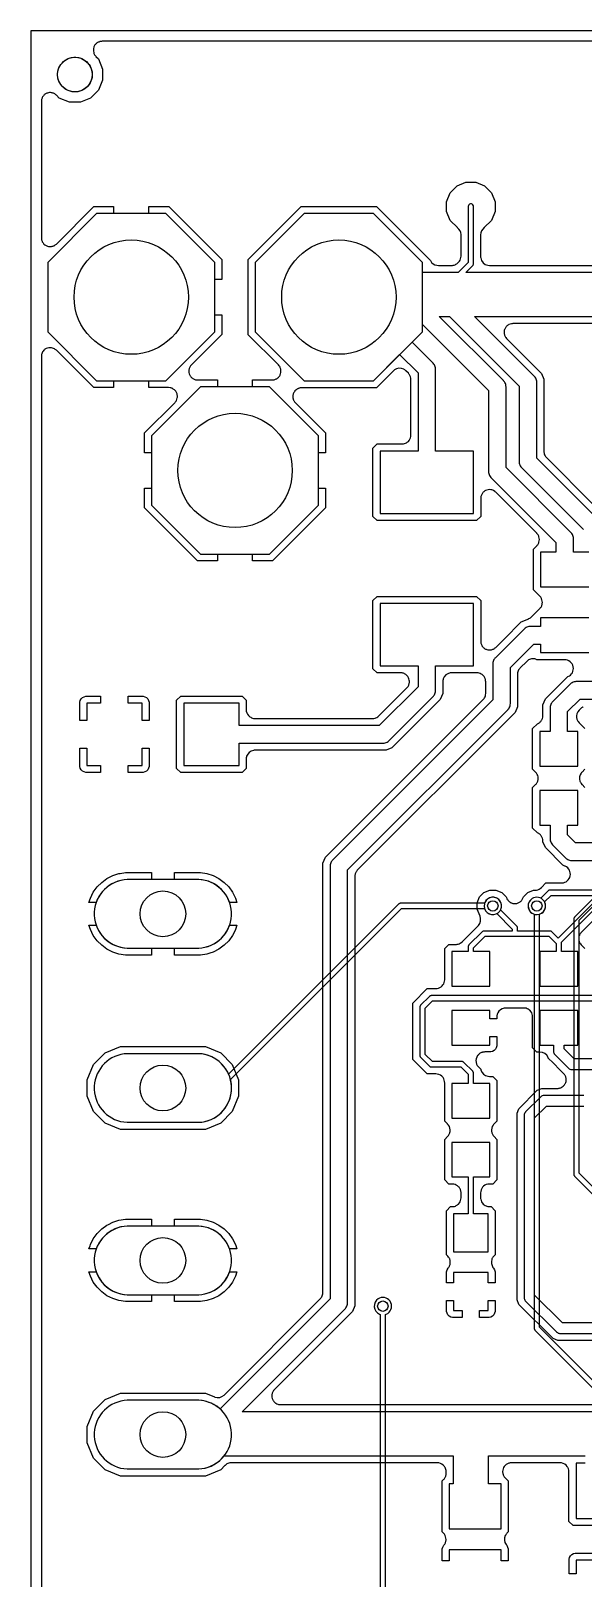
# Model space of a CAD drawing. Header units: millimetres. Extents: x 0 to 85.1, y 3.8 to 100.3.
# Drawn here: x 0 to 15.94, y 55.65 to 100.32 of the extents above; entities that cross this region are included whole.
import ezdxf

# ---------------------------------------------------------------- set-up
doc = ezdxf.new("R2010")
doc.units = ezdxf.units.MM

msp = doc.modelspace()

# ---------------------------------------------------------------- linework, layer by layer
at = {"layer": '16_copper'}
for points in [[(5.309, 91.634), (5.309, 93.633), (3.895, 95.047), (1.896, 95.047), (0.483, 93.633), (0.483, 91.634), (1.896, 90.221), (3.895, 90.221)], [(11.303, 91.634), (11.303, 93.633), (9.889, 95.047), (7.891, 95.047), (6.477, 93.633), (6.477, 91.634), (7.891, 90.221), (9.889, 90.221)], [(8.306, 86.631), (8.306, 88.629), (6.892, 90.043), (4.893, 90.043), (3.48, 88.629), (3.48, 86.631), (4.893, 85.217), (6.892, 85.217)]]:
    msp.add_lwpolyline(points, close=True, dxfattribs=at)
for points in [[(4.93, 73.845, 0.916332), (4.844, 75.819), (2.776, 75.819), (2.69, 75.811, 0.916332), (2.776, 73.838), (4.844, 73.838)], [(4.93, 68.816, 0.440011), (5.769, 70.014), (5.761, 70.042), (10.7, 74.981), (13.097, 74.981), (13.103, 74.961, 1), (13.567, 75.153), (13.549, 75.188, 0.612802), (13.103, 75.153), (13.097, 75.133), (10.668, 75.133), (10.66, 75.132), (10.651, 75.131, 0.087654), (10.627, 75.121), (10.621, 75.116), (10.614, 75.111), (5.706, 70.202), (5.68, 70.257, 0.267949), (4.844, 70.79), (2.776, 70.79), (2.69, 70.782, 0.916332), (2.776, 68.809), (4.844, 68.809)], [(4.93, 63.838, 0.916332), (4.844, 65.811), (2.776, 65.811), (2.69, 65.804, 0.916332), (2.776, 63.83), (4.844, 63.83)], [(11.489, 53.096, 1), (11.371, 53.584), (11.334, 53.572), (11.316, 53.562), (10.236, 54.642), (10.236, 63.262), (10.256, 63.268, 1), (10.064, 63.732), (10.029, 63.714, 0.612802), (10.064, 63.268), (10.084, 63.262), (10.084, 54.61), (10.085, 54.602), (10.086, 54.593, 0.087654), (10.096, 54.569), (10.101, 54.563), (10.106, 54.556), (11.208, 53.454), (11.198, 53.436, 0.560025), (11.45, 53.09)], [(4.93, 58.809, 0.916332), (4.844, 60.782), (2.776, 60.782), (2.69, 60.775, 0.916332), (2.776, 58.801), (4.844, 58.801)]]:
    msp.add_lwpolyline(points, format="xyb", close=True, dxfattribs=at)
for points in [[(19.082, 58.496), (14.681, 62.897), (14.681, 74.819), (14.701, 74.825, 1), (14.509, 75.289), (14.474, 75.271, 0.612802), (14.509, 74.825), (14.529, 74.819), (14.529, 62.865), (14.53, 62.857), (14.531, 62.848, 0.087654), (14.541, 62.824), (14.546, 62.818), (14.551, 62.811), (18.996, 58.366)], [(16.434, 75.47), (15.694, 74.73), (15.689, 74.723), (15.684, 74.717, 0.087651), (15.674, 74.692), (15.673, 74.685), (15.672, 74.676), (15.672, 67.31), (15.673, 67.302), (15.674, 67.293, 0.087654), (15.684, 67.269), (15.689, 67.263), (15.694, 67.256), (18.107, 64.843)]]:
    msp.add_lwpolyline(points, format="xyb", dxfattribs=at)
msp.add_lwpolyline([(18.193, 64.973), (15.824, 67.342), (15.824, 74.644), (16.564, 75.384)], dxfattribs=at)
at = {"layer": '1_copper'}
for points in [[(83.035, 100.02), (2.055, 100.02), (2.033, 100.018), (2.015, 100.017), (2.015, 100.017), (2.015, 100.017), (1.993, 100.012), (1.976, 100.008), (1.976, 100.008), (1.976, 100.008, 0.039031), (1.94, 99.992), (1.939, 99.992), (1.939, 99.992), (1.924, 99.983), (1.906, 99.972), (1.906, 99.972), (1.905, 99.972), (1.892, 99.96), (1.875, 99.946), (1.875, 99.946), (1.875, 99.946, 0.03903), (1.849, 99.916), (1.849, 99.916), (1.849, 99.916, 0.23957), (1.813, 99.688), (1.813, 99.688), (1.813, 99.688, 0.078615), (1.849, 99.617), (1.874, 99.587, 0.000661), (1.875, 99.586), (1.948, 99.513), (2.07, 99.219), (2.07, 98.901), (1.948, 98.607), (1.723, 98.382), (1.429, 98.26), (1.111, 98.26), (0.817, 98.382), (0.734, 98.465), (0.718, 98.478), (0.704, 98.491, 0.039246), (0.67, 98.512), (0.669, 98.512), (0.669, 98.512, 0.039032), (0.633, 98.527), (0.633, 98.527), (0.633, 98.527), (0.615, 98.531), (0.594, 98.536, 0.118225), (0.476, 98.527), (0.476, 98.527), (0.476, 98.527, 0.078397), (0.405, 98.491), (0.405, 98.491), (0.405, 98.491), (0.391, 98.479), (0.375, 98.466, 0.039247), (0.349, 98.435), (0.349, 98.435), (0.349, 98.435, 0.078614), (0.313, 98.364), (0.307, 98.341), (0.303, 98.326), (0.303, 98.326), (0.303, 98.326), (0.3, 98.286, 0.000661), (0.3, 98.285), (0.3, 94.347), (0.302, 94.327), (0.303, 94.307, 0.000218), (0.303, 94.307), (0.308, 94.286), (0.312, 94.269, 0.039247), (0.328, 94.232), (0.328, 94.232), (0.328, 94.232, 0.158206), (0.438, 94.121), (0.458, 94.112), (0.475, 94.105), (0.475, 94.105), (0.475, 94.105, 0.118223), (0.593, 94.096), (0.614, 94.101), (0.632, 94.105), (0.632, 94.105), (0.632, 94.105), (0.651, 94.113), (0.669, 94.12, 0.039465), (0.703, 94.141), (0.733, 94.167, 0.000659), (0.734, 94.167), (1.813, 95.247), (2.388, 95.247), (2.388, 95.047), (1.896, 95.047), (0.483, 93.633), (0.483, 91.634), (1.896, 90.221), (2.388, 90.221), (2.388, 90.021), (1.813, 90.021), (0.734, 91.1), (0.718, 91.114), (0.704, 91.126), (0.703, 91.126), (0.703, 91.126, 0.118003), (0.594, 91.172), (0.594, 91.172), (0.594, 91.172, 0.157979), (0.439, 91.147), (0.439, 91.147), (0.439, 91.147, 0.039027), (0.405, 91.127), (0.405, 91.127), (0.405, 91.127), (0.391, 91.115), (0.375, 91.101, 0.118225), (0.313, 91), (0.313, 91), (0.313, 91), (0.307, 90.978), (0.303, 90.961), (0.303, 90.961), (0.303, 90.961), (0.3, 90.922, 0.000658), (0.3, 90.921), (0.3, 5.855)], [(17.622, 57.164), (15.652, 57.164), (15.532, 57.284), (15.532, 58.723), (15.53, 58.743), (15.529, 58.762, 0.079055), (15.504, 58.838), (15.495, 58.854), (15.484, 58.872, 0.199138), (15.318, 58.974), (15.278, 58.977, 0.00044), (15.278, 58.977), (13.872, 58.977), (13.852, 58.975), (13.833, 58.974, 0.000218), (13.832, 58.974), (13.812, 58.969), (13.794, 58.965), (13.794, 58.965), (13.794, 58.965), (13.774, 58.957), (13.757, 58.949, 0.039246), (13.723, 58.929), (13.723, 58.929), (13.723, 58.929, 0.078395), (13.667, 58.873), (13.667, 58.873), (13.667, 58.873, 0.157981), (13.618, 58.724), (13.618, 58.724), (13.618, 58.723, 0.039247), (13.621, 58.684), (13.627, 58.66), (13.63, 58.645, 0.000216), (13.63, 58.645), (13.638, 58.626), (13.645, 58.608, 0.000217), (13.646, 58.608), (13.656, 58.59), (13.666, 58.574), (13.666, 58.574), (13.666, 58.574), (13.692, 58.544, 0.000661), (13.693, 58.543), (13.782, 58.454), (13.782, 56.984), (13.743, 56.945), (13.73, 56.929), (13.717, 56.915, 0.000375), (13.717, 56.915), (13.706, 56.897), (13.697, 56.881), (13.696, 56.881), (13.696, 56.881, 0.263072), (13.717, 56.617), (13.717, 56.617), (13.717, 56.616), (13.735, 56.595), (13.763, 56.546), (13.777, 56.495), (13.777, 56.144), (13.577, 56.144), (13.577, 56.469), (12.077, 56.469), (12.077, 56.144), (11.877, 56.144), (11.877, 56.495), (11.891, 56.546), (11.919, 56.595), (11.924, 56.601), (11.937, 56.616, 0.039661), (11.958, 56.65), (11.965, 56.667), (11.973, 56.686), (11.973, 56.687), (11.973, 56.687), (11.977, 56.704), (11.982, 56.725, 0.000414), (11.982, 56.726), (11.984, 56.743), (11.985, 56.765, 0.158206), (11.937, 56.914), (11.937, 56.914), (11.937, 56.914), (11.911, 56.945, 0.000461), (11.911, 56.945), (11.872, 56.984), (11.872, 58.454), (11.913, 58.495, 0.078613), (11.959, 58.559), (11.967, 58.577), (11.974, 58.595, 0.036996), (11.984, 58.634), (11.987, 58.674, 0.000211), (11.987, 58.674), (11.987, 58.723, 0.118224), (11.959, 58.838), (11.95, 58.854), (11.939, 58.872, 0.199138), (11.773, 58.974), (11.733, 58.977, 0.00044), (11.733, 58.977), (5.782, 58.977), (5.763, 58.975), (5.743, 58.974, 0.118891), (5.633, 58.929), (5.603, 58.903), (5.603, 58.903), (5.602, 58.903), (5.478, 58.778), (5.038, 58.596), (2.582, 58.596), (2.142, 58.778), (1.806, 59.114), (1.624, 59.554), (1.624, 60.029), (1.806, 60.469), (2.142, 60.805), (2.582, 60.987), (5.038, 60.987), (5.297, 60.88), (5.307, 60.877, 0.292944), (5.574, 60.935), (8.357, 63.717), (8.369, 63.732), (8.382, 63.747, 0.118893), (8.428, 63.857), (8.431, 63.897, 0.000218), (8.431, 63.897), (8.431, 76.291), (8.501, 76.46), (13.056, 81.015), (13.068, 81.03), (13.081, 81.044, 0.118893), (13.127, 81.154), (13.13, 81.194, 0.000218), (13.13, 81.194), (13.13, 81.531), (13.128, 81.551), (13.127, 81.57, 0.039686), (13.118, 81.609), (13.111, 81.626), (13.103, 81.646, 0.079055), (13.056, 81.71), (13.042, 81.722), (13.026, 81.736, 0.118668), (12.916, 81.782), (12.876, 81.785, 0.00044), (12.876, 81.785), (12.143, 81.785), (12.123, 81.783), (12.104, 81.782, 0.282173), (11.902, 81.61), (11.897, 81.589), (11.892, 81.572, 0.000439), (11.892, 81.571), (11.889, 81.531, 0.00044), (11.889, 81.531), (11.889, 81.189), (11.819, 81.02), (10.42, 79.621), (10.251, 79.551), (6.469, 79.551), (6.449, 79.549), (6.43, 79.548, 0.282173), (6.228, 79.376), (6.223, 79.355), (6.218, 79.338, 0.000439), (6.218, 79.337), (6.215, 79.297, 0.00044), (6.215, 79.297), (6.215, 79.025), (6.095, 78.905), (4.325, 78.905), (4.205, 79.025), (4.205, 80.995), (4.325, 81.115), (6.095, 81.115), (6.215, 80.995), (6.215, 80.723), (6.217, 80.703), (6.218, 80.684, 0.198684), (6.319, 80.518), (6.319, 80.518), (6.319, 80.518, 0.118222), (6.429, 80.472), (6.469, 80.469, 0.00044), (6.469, 80.469), (9.865, 80.469), (9.884, 80.471), (9.904, 80.472, 0.118894), (10.014, 80.517), (10.044, 80.543), (10.044, 80.543), (10.044, 80.543), (10.852, 81.351), (10.865, 81.366), (10.878, 81.381), (10.878, 81.382), (10.878, 81.382), (10.887, 81.396), (10.899, 81.415, 0.039464), (10.914, 81.452), (10.918, 81.47), (10.923, 81.491), (10.923, 81.491), (10.924, 81.491), (10.925, 81.51), (10.927, 81.531, 0.000221), (10.927, 81.531), (10.925, 81.549), (10.924, 81.57, 0.078613), (10.899, 81.646), (10.899, 81.646), (10.899, 81.646, 0.039027), (10.879, 81.68), (10.878, 81.68), (10.878, 81.68), (10.867, 81.694), (10.853, 81.71, 0.000222), (10.853, 81.71), (10.84, 81.721), (10.823, 81.736), (10.822, 81.736), (10.822, 81.736), (10.808, 81.745), (10.789, 81.757, 0.039245), (10.752, 81.772), (10.752, 81.772), (10.752, 81.772, 0.039025), (10.713, 81.782), (10.713, 81.782), (10.713, 81.782), (10.673, 81.785, 0.000658), (10.673, 81.785), (9.995, 81.785), (9.875, 81.905), (9.875, 83.875), (9.995, 83.995), (12.865, 83.995), (12.985, 83.875), (12.985, 82.7), (12.987, 82.681), (12.988, 82.661, 0.000218), (12.988, 82.661), (12.993, 82.639), (12.997, 82.622, 0.039247), (13.013, 82.585), (13.013, 82.585), (13.013, 82.585, 0.039247), (13.033, 82.551), (13.047, 82.535), (13.059, 82.521, 0.078834), (13.123, 82.474), (13.143, 82.466), (13.16, 82.459), (13.16, 82.459), (13.16, 82.459, 0.118223), (13.278, 82.449), (13.299, 82.454), (13.317, 82.459), (13.317, 82.459), (13.317, 82.459), (13.336, 82.467), (13.354, 82.474, 0.039465), (13.388, 82.494), (13.418, 82.52, 0.000661), (13.419, 82.521), (13.822, 82.924), (13.822, 82.924), (13.822, 82.924), (13.992, 83.094), (13.992, 83.094), (14.157, 83.259), (14.37, 83.347), (14.379, 83.352, 0.088978), (14.453, 83.402), (14.69, 83.64), (14.704, 83.656), (14.716, 83.67, 0.078613), (14.752, 83.741), (14.752, 83.741), (14.752, 83.741, 0.039248), (14.762, 83.78), (14.763, 83.798), (14.765, 83.819, 0.078613), (14.753, 83.898), (14.753, 83.898), (14.753, 83.898), (14.745, 83.918), (14.738, 83.935), (14.737, 83.935), (14.737, 83.935, 0.039245), (14.717, 83.969), (14.691, 83.999, 0.000437), (14.69, 84), (14.505, 84.185), (14.505, 85.355), (14.605, 85.455), (14.619, 85.471), (14.631, 85.485, 0.078613), (14.667, 85.556), (14.667, 85.556), (14.667, 85.556, 0.157756), (14.668, 85.713), (14.667, 85.713), (14.667, 85.713), (14.659, 85.733), (14.652, 85.749), (14.652, 85.75), (14.652, 85.75, 0.039245), (14.631, 85.784), (14.606, 85.814, 0.000437), (14.605, 85.815), (13.419, 87.001), (13.403, 87.015), (13.389, 87.027), (13.388, 87.027), (13.388, 87.027, 0.118001), (13.279, 87.072), (13.279, 87.072), (13.279, 87.073, 0.157979), (13.124, 87.048), (13.124, 87.048), (13.124, 87.048, 0.039027), (13.09, 87.028), (13.09, 87.027), (13.09, 87.027), (13.076, 87.015), (13.06, 87.002, 0.078834), (13.013, 86.937), (13.005, 86.918), (12.998, 86.901), (12.998, 86.901), (12.998, 86.901), (12.992, 86.878), (12.988, 86.862), (12.988, 86.862), (12.988, 86.862), (12.985, 86.822, 0.000658), (12.985, 86.822), (12.985, 86.305), (12.865, 86.185), (9.995, 86.185), (9.875, 86.305), (9.875, 88.275), (9.995, 88.395), (10.717, 88.395), (10.737, 88.397), (10.756, 88.398, 0.11867), (10.866, 88.443), (10.88, 88.455), (10.896, 88.469, 0.158654), (10.968, 88.609), (10.971, 88.649, 0.00044), (10.971, 88.649), (10.971, 90.256), (10.969, 90.275), (10.968, 90.295, 0.07928), (10.943, 90.371), (10.934, 90.387), (10.923, 90.404, 0.000665), (10.923, 90.405), (10.897, 90.435), (10.897, 90.435), (10.897, 90.435), (10.825, 90.507), (10.811, 90.519), (10.795, 90.533), (10.795, 90.533), (10.795, 90.533), (10.779, 90.543), (10.761, 90.553, 0.282167), (10.496, 90.533), (10.466, 90.507, 0.000448), (10.466, 90.507), (10.1, 90.142), (9.974, 90.016), (7.816, 90.016), (7.796, 90.014), (7.776, 90.013, 0.039465), (7.737, 90.003), (7.72, 89.996), (7.701, 89.988), (7.7, 89.988), (7.7, 89.988), (7.685, 89.979), (7.667, 89.968, 0.118448), (7.589, 89.877), (7.581, 89.857), (7.574, 89.841), (7.574, 89.841), (7.574, 89.841, 0.039244), (7.565, 89.802), (7.563, 89.781), (7.562, 89.762, 0.039466), (7.565, 89.723), (7.57, 89.702), (7.574, 89.684), (7.574, 89.684), (7.574, 89.684), (7.582, 89.664), (7.589, 89.647, 0.039465), (7.61, 89.613), (7.635, 89.583, 0.000659), (7.636, 89.582), (8.506, 88.712), (8.506, 88.138), (8.306, 88.138), (8.306, 88.629), (6.892, 90.043), (6.401, 90.043), (6.401, 90.243), (6.965, 90.243), (6.985, 90.245), (7.005, 90.246, 0.039465), (7.044, 90.255), (7.061, 90.262), (7.08, 90.271), (7.08, 90.271), (7.08, 90.271), (7.095, 90.28), (7.114, 90.291, 0.039466), (7.145, 90.317), (7.156, 90.331), (7.17, 90.347, 0.039466), (7.191, 90.381), (7.2, 90.401), (7.207, 90.418), (7.207, 90.418), (7.207, 90.418, 0.078611), (7.219, 90.497), (7.218, 90.515), (7.216, 90.536, 0.000218), (7.216, 90.536), (7.211, 90.557), (7.207, 90.575), (7.207, 90.575), (7.207, 90.575, 0.078615), (7.171, 90.646), (7.145, 90.676, 0.000659), (7.145, 90.677), (6.272, 91.549), (6.272, 93.718), (7.806, 95.252), (9.974, 95.252), (11.534, 93.692), (11.535, 93.689, 0.240264), (11.722, 93.553), (11.762, 93.55, 0.00044), (11.762, 93.55), (12.148, 93.55), (12.167, 93.552), (12.187, 93.553, 0.114006), (12.297, 93.598), (12.328, 93.624, 0.000241), (12.328, 93.624), (12.344, 93.641, 0.157504), (12.416, 93.78), (12.416, 93.78), (12.416, 93.781), (12.419, 93.82, 0.000197), (12.419, 93.821), (12.419, 94.434), (12.418, 94.443, 0.224704), (12.314, 94.639), (12.313, 94.64), (12.102, 94.851), (11.995, 95.11), (11.995, 95.39), (12.102, 95.649), (12.301, 95.848), (12.56, 95.955), (12.84, 95.955), (13.099, 95.848), (13.298, 95.649), (13.405, 95.39), (13.405, 95.11), (13.298, 94.851), (13.087, 94.64), (13.086, 94.64, 0.240727), (12.981, 94.434), (12.981, 93.804), (12.983, 93.784), (12.984, 93.765, 0.325016), (13.195, 93.553), (13.235, 93.55, 0.00044), (13.235, 93.55), (17.739, 93.55)], [(17.867, 93.345), (12.554, 93.345), (12.754, 93.545), (12.759, 93.552), (12.764, 93.558, 0.087651), (12.774, 93.583), (12.775, 93.59), (12.776, 93.599), (12.776, 95.25), (12.773, 95.272, 0.866051), (12.624, 95.25), (12.624, 93.631), (12.338, 93.345), (11.303, 93.345), (11.303, 93.633), (9.889, 95.047), (7.891, 95.047), (6.477, 93.633), (6.477, 91.634), (7.891, 90.221), (9.889, 90.221), (10.645, 90.977), (11.176, 90.446), (11.176, 88.19), (10.08, 88.19), (10.08, 86.39), (12.78, 86.39), (12.78, 88.19), (11.684, 88.19), (11.684, 90.551), (11.682, 90.57), (11.681, 90.59, 0.118891), (11.636, 90.7), (11.61, 90.73), (11.61, 90.731), (11.61, 90.731), (11.004, 91.336), (11.303, 91.634), (11.303, 91.843), (13.208, 89.938), (13.208, 87.607), (13.21, 87.588), (13.211, 87.568, 0.118891), (13.256, 87.458), (13.282, 87.428), (13.282, 87.427), (13.282, 87.427), (15.156, 85.554), (15.156, 85.27), (14.71, 85.27), (14.71, 84.27), (16.11, 84.27)], [(16.11, 85.27), (15.664, 85.27), (15.664, 85.659), (15.662, 85.678), (15.661, 85.698, 0.118891), (15.616, 85.808), (15.59, 85.838), (15.59, 85.839), (15.59, 85.839), (13.716, 87.712), (13.716, 90.043), (13.714, 90.062), (13.713, 90.082, 0.118891), (13.668, 90.192), (13.642, 90.222), (13.642, 90.223), (13.642, 90.223), (11.789, 92.075), (12.087, 92.075), (14.097, 90.065), (14.097, 87.884), (14.099, 87.865), (14.1, 87.845, 0.118891), (14.145, 87.735), (14.171, 87.705), (14.171, 87.704), (14.171, 87.704), (15.949, 85.926)], [(16.234, 86.36), (14.605, 87.989), (14.605, 90.17), (14.603, 90.189), (14.602, 90.209, 0.118891), (14.557, 90.319), (14.531, 90.349), (14.531, 90.35), (14.531, 90.35), (12.805, 92.075), (17.867, 92.075)], [(17.739, 91.87), (13.913, 91.87), (13.893, 91.868), (13.874, 91.867, 0.078616), (13.798, 91.842), (13.798, 91.842), (13.798, 91.842), (13.783, 91.833), (13.764, 91.822, 0.00022), (13.764, 91.822), (13.748, 91.808), (13.734, 91.796, 0.078834), (13.687, 91.732), (13.678, 91.711), (13.672, 91.695), (13.672, 91.695), (13.672, 91.695), (13.667, 91.674), (13.663, 91.656, 0.000218), (13.663, 91.656), (13.661, 91.635), (13.659, 91.617, 0.039466), (13.662, 91.577), (13.668, 91.555), (13.672, 91.538), (13.672, 91.538), (13.672, 91.538), (13.68, 91.517), (13.687, 91.501), (13.687, 91.501), (13.687, 91.501), (13.698, 91.482), (13.707, 91.467, 0.00022), (13.707, 91.467), (13.733, 91.437, 0.000659), (13.734, 91.436), (14.575, 90.595), (14.575, 90.595), (14.74, 90.43), (14.81, 90.261), (14.81, 88.179), (14.812, 88.16), (14.813, 88.14, 0.118891), (14.858, 88.03), (14.884, 88), (14.884, 88), (14.884, 88), (16.245, 86.639)], [(16.11, 83.37), (14.71, 83.37), (14.71, 83.124), (14.417, 83.124), (14.398, 83.122), (14.378, 83.121, 0.118891), (14.268, 83.076), (14.238, 83.05), (14.237, 83.05), (14.237, 83.05), (13.409, 82.222), (13.397, 82.207), (13.384, 82.192, 0.118893), (13.338, 82.082), (13.335, 82.042, 0.000218), (13.335, 82.042), (13.335, 81.004), (8.71, 76.38), (8.698, 76.365), (8.685, 76.35, 0.118893), (8.639, 76.24), (8.636, 76.2, 0.000218), (8.636, 76.2), (8.636, 63.707), (5.46, 60.531), (5.404, 60.578, 0.153915), (4.844, 60.782), (2.776, 60.782), (2.69, 60.775, 0.916332), (2.776, 58.801), (4.844, 58.801), (4.93, 58.809, 0.196866), (5.582, 59.182), (12.192, 59.182), (12.192, 58.369), (12.077, 58.369), (12.077, 57.069), (13.577, 57.069), (13.577, 58.369), (13.208, 58.369), (13.208, 59.182), (16.002, 59.182)], [(42.545, 60.452), (6.1, 60.452), (9.07, 63.422), (9.082, 63.437), (9.095, 63.452, 0.118893), (9.141, 63.562), (9.144, 63.601, 0.000218), (9.144, 63.602), (9.144, 76.095), (13.769, 80.719), (13.781, 80.734), (13.794, 80.749, 0.118893), (13.84, 80.859), (13.843, 80.899, 0.000218), (13.843, 80.899), (13.843, 81.937), (14.522, 82.616), (14.71, 82.616), (14.71, 82.37), (16.11, 82.37)], [(18.867, 62.508), (15.208, 62.508), (15.077, 62.562), (14.087, 63.552), (14.033, 63.683), (14.033, 69.071), (14.087, 69.202), (14.618, 69.733), (14.749, 69.787), (15.2, 69.787), (15.221, 69.789), (15.239, 69.79), (15.24, 69.791), (15.24, 69.791), (15.262, 69.796), (15.278, 69.8), (15.278, 69.8), (15.278, 69.8, 0.039031), (15.315, 69.815), (15.315, 69.815), (15.315, 69.815, 0.118005), (15.405, 69.892), (15.405, 69.892), (15.405, 69.892, 0.039246), (15.426, 69.926), (15.433, 69.943), (15.441, 69.962, 0.118225), (15.451, 70.08), (15.451, 70.081), (15.451, 70.081, 0.039029), (15.442, 70.119), (15.442, 70.119), (15.442, 70.119, 0.039032), (15.427, 70.156), (15.427, 70.156), (15.427, 70.156, 0.039248), (15.406, 70.19), (15.38, 70.221, 0.000663), (15.38, 70.221), (15.282, 70.318), (15.282, 70.318), (15.073, 70.527), (15.073, 70.527), (14.937, 70.664), (14.931, 70.678, 0.303351), (14.696, 70.835), (14.605, 70.835), (14.485, 70.955), (14.485, 71.855), (14.484, 71.874), (14.482, 71.894, 0.158654), (14.411, 72.034), (14.397, 72.046), (14.381, 72.06, 0.118668), (14.271, 72.106), (14.231, 72.109, 0.00044), (14.231, 72.109), (13.704, 72.109), (13.684, 72.107), (13.665, 72.106, 0.240266), (13.478, 71.97), (13.47, 71.951), (13.463, 71.934, 0.039685), (13.453, 71.895), (13.45, 71.855, 0.00044), (13.45, 71.855), (13.45, 71.794), (13.25, 71.794), (13.25, 72.04), (12.15, 72.04), (12.15, 71.04), (13.25, 71.04), (13.25, 71.286), (13.45, 71.286), (13.45, 71.014), (13.436, 70.963), (13.41, 70.917), (13.373, 70.88), (13.327, 70.854), (13.276, 70.84), (13.102, 70.84), (13.082, 70.838), (13.062, 70.837, 0.000218), (13.062, 70.837), (13.041, 70.832), (13.024, 70.828), (13.024, 70.828), (13.023, 70.828, 0.039031), (12.987, 70.812), (12.987, 70.812), (12.987, 70.812), (12.971, 70.803), (12.953, 70.792), (12.953, 70.792), (12.953, 70.792), (12.939, 70.78), (12.923, 70.766, 0.039248), (12.897, 70.736), (12.897, 70.736), (12.897, 70.736, 0.198682), (12.851, 70.547), (12.856, 70.526), (12.86, 70.508), (12.86, 70.508), (12.86, 70.508, 0.039247), (12.875, 70.471), (12.887, 70.452), (12.896, 70.437), (12.896, 70.437), (12.896, 70.437), (12.922, 70.407, 0.000661), (12.922, 70.406), (12.986, 70.343), (12.989, 70.329), (12.993, 70.311, 0.282171), (13.195, 70.138), (13.235, 70.135, 0.00044), (13.235, 70.135), (13.335, 70.135), (13.455, 70.015), (13.455, 68.845), (13.37, 68.76), (13.357, 68.745), (13.344, 68.73, 0.199138), (13.298, 68.541), (13.303, 68.52), (13.307, 68.502, 0.000436), (13.307, 68.502), (13.315, 68.482), (13.322, 68.465, 0.039684), (13.343, 68.431), (13.369, 68.401, 0.000442), (13.37, 68.4), (13.455, 68.315), (13.455, 67.145), (13.335, 67.025), (13.235, 67.025, 0.36847), (12.984, 66.811), (12.981, 66.771, 0.00044), (12.981, 66.771), (12.981, 66.629), (12.983, 66.609), (12.984, 66.59, 0.325016), (13.195, 66.378), (13.235, 66.375, 0.00044), (13.235, 66.375), (13.285, 66.375), (13.405, 66.255), (13.405, 64.985), (13.366, 64.946), (13.352, 64.93), (13.34, 64.916, 0.000375), (13.34, 64.916), (13.329, 64.897), (13.32, 64.882), (13.319, 64.882), (13.319, 64.882), (13.311, 64.862), (13.304, 64.845, 0.225416), (13.34, 64.618), (13.34, 64.618), (13.34, 64.617), (13.358, 64.596), (13.386, 64.547), (13.4, 64.496), (13.4, 64.174), (13.2, 64.174), (13.2, 64.47), (12.2, 64.47), (12.2, 64.174), (12, 64.174), (12, 64.496), (12.014, 64.547), (12.042, 64.596), (12.046, 64.601), (12.06, 64.617, 0.039661), (12.081, 64.651), (12.088, 64.668), (12.096, 64.687), (12.096, 64.688), (12.096, 64.688), (12.1, 64.705), (12.105, 64.726, 0.039661), (12.108, 64.766), (12.107, 64.785), (12.105, 64.805, 0.000411), (12.105, 64.806), (12.101, 64.824), (12.096, 64.844, 0.03966), (12.081, 64.881), (12.071, 64.897), (12.06, 64.915), (12.06, 64.915), (12.06, 64.915), (12.034, 64.946, 0.000461), (12.034, 64.946), (11.995, 64.985), (11.995, 66.255), (12.115, 66.375), (12.165, 66.375, 0.118224), (12.28, 66.403), (12.296, 66.412), (12.314, 66.423, 0.000438), (12.314, 66.423), (12.328, 66.435), (12.344, 66.449, 0.158654), (12.416, 66.589), (12.419, 66.629, 0.00044), (12.419, 66.629), (12.419, 66.771), (12.417, 66.79), (12.416, 66.81, 0.039686), (12.406, 66.849), (12.399, 66.866), (12.391, 66.886, 0.000439), (12.391, 66.886), (12.382, 66.902), (12.371, 66.92, 0.000438), (12.37, 66.92), (12.359, 66.934), (12.345, 66.95, 0.158654), (12.205, 67.022), (12.165, 67.025, 0.00044), (12.165, 67.025), (12.065, 67.025), (11.945, 67.145), (11.945, 68.315), (12.03, 68.4), (12.044, 68.416), (12.056, 68.43), (12.056, 68.43), (12.056, 68.431, 0.078612), (12.092, 68.501), (12.097, 68.519), (12.102, 68.54, 0.199136), (12.057, 68.729), (12.031, 68.759, 0.000439), (12.03, 68.76), (11.945, 68.845), (11.945, 69.95), (11.944, 69.969), (11.942, 69.989, 0.079055), (11.917, 70.065), (11.908, 70.081), (11.897, 70.099, 0.199138), (11.731, 70.201), (11.691, 70.204, 0.00044), (11.691, 70.204), (11.441, 70.204), (11.022, 70.623), (11.022, 72.252), (11.441, 72.671), (11.691, 72.671), (11.711, 72.673), (11.73, 72.674, 0.079055), (11.806, 72.699), (11.822, 72.708), (11.84, 72.719, 0.000438), (11.84, 72.72), (11.854, 72.731), (11.87, 72.745, 0.158654), (11.942, 72.885), (11.945, 72.925, 0.00044), (11.945, 72.925), (11.945, 73.825), (12.065, 73.945), (12.267, 73.945), (12.287, 73.947), (12.306, 73.948, 0.118891), (12.416, 73.993), (12.447, 74.019), (12.447, 74.019), (12.447, 74.019), (12.658, 74.231), (12.658, 74.231), (12.716, 74.288), (12.716, 74.288), (12.91, 74.483), (12.917, 74.491, 0.292972), (12.966, 74.76), (12.88, 74.966), (12.88, 75.148), (12.949, 75.315), (13.077, 75.443), (13.244, 75.512), (13.426, 75.512), (13.593, 75.443), (13.721, 75.315), (13.735, 75.279, 0.039036), (13.753, 75.244), (13.753, 75.244), (13.753, 75.244), (13.764, 75.229), (13.777, 75.212), (13.777, 75.212), (13.777, 75.212), (13.79, 75.199), (13.805, 75.184), (13.805, 75.184), (13.805, 75.184, 0.039246), (13.837, 75.16), (13.857, 75.15), (13.872, 75.142), (13.872, 75.142), (13.873, 75.142), (13.893, 75.136), (13.91, 75.13, 0.039245), (13.95, 75.124), (13.95, 75.124), (13.95, 75.123, 0.039036), (13.989, 75.123), (13.989, 75.123), (13.99, 75.123), (14.007, 75.126), (14.029, 75.13, 0.039456), (14.067, 75.142), (14.086, 75.151), (14.102, 75.16), (14.102, 75.16), (14.102, 75.16), (14.12, 75.172), (14.134, 75.183, 0.039246), (14.163, 75.211), (14.163, 75.211), (14.163, 75.211, 0.039246), (14.186, 75.243), (14.204, 75.279), (14.205, 75.279), (14.205, 75.279), (14.219, 75.315), (14.347, 75.443), (14.514, 75.512), (14.557, 75.512, 0.158205), (14.706, 75.56), (14.737, 75.586, 0.000222), (14.737, 75.586), (14.87, 75.719), (15.319, 75.719), (15.329, 75.72, 0.788262), (15.426, 76.203), (15.417, 76.208), (15.361, 76.231), (14.851, 76.741), (14.781, 76.91), (14.781, 76.931, 0.078614), (14.769, 77.009), (14.761, 77.027), (14.754, 77.046, 0.0004), (14.753, 77.046), (14.744, 77.062), (14.733, 77.08, 0.000402), (14.733, 77.08), (14.721, 77.094), (14.707, 77.11, 0.073892), (14.643, 77.157), (14.626, 77.164), (14.485, 77.305), (14.485, 78.475), (14.57, 78.56), (14.583, 78.575), (14.596, 78.59, 0.079052), (14.632, 78.661), (14.637, 78.679), (14.642, 78.7, 0.000436), (14.642, 78.7), (14.643, 78.718), (14.645, 78.739, 0.158652), (14.597, 78.889), (14.571, 78.919, 0.000442), (14.57, 78.92), (14.485, 79.005), (14.485, 80.175), (14.626, 80.316), (14.642, 80.322, 0.039686), (14.676, 80.343), (14.69, 80.355), (14.706, 80.369, 0.039688), (14.732, 80.399), (14.742, 80.415), (14.753, 80.433, 0.079053), (14.778, 80.509), (14.781, 80.549, 0.00044), (14.781, 80.549), (14.781, 80.863), (14.851, 81.032), (15.488, 81.669), (15.505, 81.676, 0.820698), (15.408, 82.165), (14.606, 82.165), (14.59, 82.172), (14.572, 82.179, 0.118225), (14.454, 82.189), (14.454, 82.189), (14.454, 82.189, 0.118222), (14.344, 82.144), (14.314, 82.118, 0.000455), (14.314, 82.117), (14.122, 81.926), (14.11, 81.911), (14.097, 81.897, 0.118893), (14.051, 81.787), (14.048, 81.747, 0.000218), (14.048, 81.747), (14.048, 80.808), (13.978, 80.639), (13.813, 80.474), (13.813, 80.474), (9.423, 76.084), (9.411, 76.069), (9.398, 76.055, 0.079275), (9.361, 75.983), (9.357, 75.963), (9.352, 75.945, 0.00066), (9.352, 75.945), (9.349, 75.905, 0.000218), (9.349, 75.905), (9.349, 63.51), (9.279, 63.342), (9.114, 63.177), (7.028, 61.091), (7.015, 61.075), (7.002, 61.061), (7.002, 61.06), (7.002, 61.06, 0.039247), (6.981, 61.026), (6.973, 61.007), (6.966, 60.99, 0.039244), (6.957, 60.951), (6.957, 60.951), (6.957, 60.951, 0.157979), (6.981, 60.796), (6.981, 60.796), (6.981, 60.796, 0.039027), (7.002, 60.762), (7.002, 60.762), (7.002, 60.762), (7.014, 60.748), (7.028, 60.732, 0.118225), (7.128, 60.67), (7.129, 60.67), (7.129, 60.67, 0.039025), (7.167, 60.66), (7.167, 60.66), (7.167, 60.66), (7.207, 60.657, 0.000658), (7.208, 60.657), (42.086, 60.657)], [(18.669, 81.534), (15.748, 81.534), (15.729, 81.532), (15.709, 81.531, 0.118891), (15.599, 81.486), (15.569, 81.46), (15.568, 81.46), (15.568, 81.46), (15.06, 80.952), (15.048, 80.937), (15.035, 80.922, 0.118893), (14.989, 80.812), (14.986, 80.772, 0.000218), (14.986, 80.772), (14.986, 80.09), (14.69, 80.09), (14.69, 79.09), (15.79, 79.09), (15.79, 80.09), (15.494, 80.09), (15.494, 80.667), (15.853, 81.026), (18.564, 81.026)], [(15.946, 80.801), (15.929, 80.794), (15.928, 80.794), (15.928, 80.793, 0.035721), (15.894, 80.773), (15.864, 80.747), (15.864, 80.747), (15.864, 80.747), (15.823, 80.706, 0.239799), (15.752, 80.487), (15.757, 80.467), (15.761, 80.449, 0.000436), (15.761, 80.448), (15.769, 80.428), (15.776, 80.412, 0.039683), (15.797, 80.377), (15.823, 80.347, 0.000439), (15.823, 80.347), (15.995, 80.175)], [(15.995, 79.005), (15.91, 78.92), (15.896, 78.904), (15.884, 78.89), (15.884, 78.89), (15.884, 78.889, 0.2398), (15.847, 78.662), (15.855, 78.643), (15.862, 78.625, 0.039683), (15.883, 78.591), (15.909, 78.561, 0.000439), (15.91, 78.56), (15.995, 78.475)], [(17.294, 76.874), (15.726, 76.874), (15.494, 77.106), (15.494, 77.39), (15.79, 77.39), (15.79, 78.39), (14.69, 78.39), (14.69, 77.39), (14.986, 77.39), (14.986, 77.001), (14.988, 76.982), (14.989, 76.962, 0.118891), (15.034, 76.852), (15.06, 76.822), (15.06, 76.821), (15.06, 76.821), (15.441, 76.44), (15.456, 76.428), (15.471, 76.415, 0.118893), (15.581, 76.369), (15.621, 76.366, 0.000218), (15.621, 76.366), (16.381, 76.366)], [(23.114, 75.514), (14.986, 75.514), (14.978, 75.513), (14.969, 75.512, 0.087654), (14.945, 75.502), (14.939, 75.497), (14.932, 75.492), (14.719, 75.279), (14.701, 75.289, 1), (14.509, 74.825), (14.546, 74.813, 0.612798), (14.837, 75.153), (14.827, 75.171), (15.018, 75.362), (23.082, 75.362)], [(16.202, 75.111), (15.221, 74.129), (15.04, 74.31), (15.033, 74.315), (15.027, 74.32, 0.087651), (15.002, 74.33), (14.995, 74.331), (14.986, 74.332), (14.046, 74.332), (14.046, 74.422), (14.045, 74.43), (14.044, 74.439, 0.087654), (14.034, 74.463), (14.029, 74.469), (14.024, 74.476), (13.557, 74.943), (13.567, 74.961, 1), (13.103, 75.153), (13.091, 75.116, 0.612798), (13.431, 74.825), (13.449, 74.835), (13.894, 74.39), (13.894, 74.332), (13.081, 74.332), (13.073, 74.331), (13.064, 74.33, 0.087654), (13.04, 74.32), (13.034, 74.315), (13.027, 74.31), (12.646, 73.929), (12.641, 73.922), (12.636, 73.916, 0.087651), (12.626, 73.891), (12.625, 73.884), (12.624, 73.875), (12.624, 73.74), (12.15, 73.74), (12.15, 72.74), (13.25, 72.74), (13.25, 73.74), (12.776, 73.74), (12.776, 73.843), (13.113, 74.18), (14.954, 74.18), (15.164, 73.97), (15.164, 73.74), (14.69, 73.74), (14.69, 72.74), (15.79, 72.74), (15.79, 73.74), (15.316, 73.74), (15.316, 74.009), (16.288, 74.981)], [(16.244, 74.648), (15.888, 74.291), (15.876, 74.277), (15.862, 74.261, 0.039684), (15.841, 74.227), (15.833, 74.207), (15.826, 74.191), (15.826, 74.19), (15.826, 74.19), (15.821, 74.17), (15.817, 74.152, 0.079053), (15.817, 74.072), (15.822, 74.052), (15.826, 74.034), (15.826, 74.034), (15.826, 74.033), (15.834, 74.014), (15.841, 73.997, 0.039686), (15.862, 73.963), (15.888, 73.932, 0.000442), (15.888, 73.932), (15.995, 73.825)], [(19.907, 72.466), (11.557, 72.466), (11.549, 72.465), (11.54, 72.464, 0.087654), (11.516, 72.454), (11.51, 72.449), (11.503, 72.444), (11.249, 72.19), (11.244, 72.183), (11.239, 72.177, 0.087651), (11.229, 72.152), (11.228, 72.145), (11.227, 72.136), (11.227, 70.739), (11.228, 70.731), (11.229, 70.722, 0.087654), (11.239, 70.698), (11.244, 70.692), (11.249, 70.685), (11.503, 70.431), (11.51, 70.426), (11.516, 70.421, 0.087651), (11.541, 70.411), (11.548, 70.41), (11.557, 70.409), (12.414, 70.409), (12.624, 70.199), (12.624, 69.93), (12.15, 69.93), (12.15, 68.93), (13.25, 68.93), (13.25, 69.93), (12.776, 69.93), (12.776, 70.231), (12.775, 70.239), (12.774, 70.248, 0.087654), (12.764, 70.272), (12.759, 70.278), (12.754, 70.285), (12.5, 70.539), (12.493, 70.544), (12.487, 70.549, 0.087651), (12.462, 70.559), (12.455, 70.56), (12.446, 70.561), (11.589, 70.561), (11.379, 70.771), (11.379, 72.104), (11.589, 72.314), (19.939, 72.314)], [(16.447, 70.637), (15.684, 70.637), (15.392, 70.929), (15.392, 71.04), (15.79, 71.04), (15.79, 72.04), (14.69, 72.04), (14.69, 71.04), (15.088, 71.04), (15.088, 70.866), (15.088, 70.86), (15.088, 70.855, 0.153128), (15.122, 70.77), (15.132, 70.758), (15.513, 70.377), (15.518, 70.374), (15.522, 70.369, 0.153125), (15.605, 70.333), (15.621, 70.333), (16.358, 70.333)], [(15.96, 69.582), (14.82, 69.582), (14.814, 69.582), (14.809, 69.582, 0.153128), (14.724, 69.548), (14.712, 69.538), (14.282, 69.108), (14.279, 69.103), (14.274, 69.099, 0.153125), (14.238, 69.016), (14.238, 69), (14.238, 63.754), (14.238, 63.748), (14.238, 63.743, 0.153128), (14.272, 63.658), (14.282, 63.646), (15.171, 62.757), (15.176, 62.754), (15.18, 62.749, 0.153125), (15.263, 62.713), (15.279, 62.713), (18.796, 62.713)]]:
    msp.add_lwpolyline(points, format="xyb", dxfattribs=at)
for points in [[(5.309, 93.142), (5.309, 93.633), (3.895, 95.047), (3.404, 95.047), (3.404, 95.247), (3.978, 95.247), (5.509, 93.716), (5.509, 93.142)], [(4.81, 85.017), (3.28, 86.548), (3.28, 87.122), (3.48, 87.122), (3.48, 86.631), (4.893, 85.217), (5.385, 85.217), (5.385, 85.017)], [(6.401, 85.017), (6.401, 85.217), (6.892, 85.217), (8.306, 86.631), (8.306, 87.122), (8.506, 87.122), (8.506, 86.548), (6.975, 85.017)], [(1.41, 80.41), (1.41, 80.936), (1.424, 80.987), (1.45, 81.033), (1.487, 81.07), (1.533, 81.096), (1.584, 81.11), (2.01, 81.11), (2.01, 80.91), (1.61, 80.91), (1.61, 80.41)], [(3.21, 80.41), (3.21, 80.91), (2.81, 80.91), (2.81, 81.11), (3.236, 81.11), (3.287, 81.096), (3.333, 81.07), (3.37, 81.033), (3.396, 80.987), (3.41, 80.936), (3.41, 80.41)], [(1.584, 78.91), (1.533, 78.924), (1.487, 78.95), (1.45, 78.987), (1.424, 79.033), (1.41, 79.084), (1.41, 79.61), (1.61, 79.61), (1.61, 79.11), (2.01, 79.11), (2.01, 78.91)], [(2.81, 78.91), (2.81, 79.11), (3.21, 79.11), (3.21, 79.61), (3.41, 79.61), (3.41, 79.084), (3.396, 79.033), (3.37, 78.987), (3.333, 78.95), (3.287, 78.924), (3.236, 78.91)], [(2.582, 68.604), (2.142, 68.786), (1.806, 69.122), (1.624, 69.561), (1.624, 70.037), (1.806, 70.476), (2.142, 70.813), (2.582, 70.995), (5.038, 70.995), (5.478, 70.813), (5.814, 70.476), (5.996, 70.037), (5.996, 69.561), (5.814, 69.122), (5.478, 68.786), (5.038, 68.604)], [(13.2, 66.17), (12.776, 66.17), (12.776, 67.23), (13.25, 67.23), (13.25, 68.23), (12.15, 68.23), (12.15, 67.23), (12.624, 67.23), (12.624, 66.17), (12.2, 66.17), (12.2, 65.07), (13.2, 65.07)], [(12.174, 63.17), (12.123, 63.184), (12.077, 63.21), (12.04, 63.247), (12.014, 63.293), (12, 63.344), (12, 63.666), (12.2, 63.666), (12.2, 63.37), (12.446, 63.37), (12.446, 63.17)], [(12.954, 63.17), (12.954, 63.37), (13.2, 63.37), (13.2, 63.666), (13.4, 63.666), (13.4, 63.344), (13.386, 63.293), (13.36, 63.247), (13.323, 63.21), (13.277, 63.184), (13.226, 63.17)], [(15.537, 55.769), (15.537, 56.195), (15.551, 56.246), (15.577, 56.292), (15.614, 56.329), (15.66, 56.355), (15.711, 56.369), (16.237, 56.369), (16.237, 56.169), (15.737, 56.169), (15.737, 55.769)]]:
    msp.add_lwpolyline(points, close=True, dxfattribs=at)
for points in [[(3.28, 88.138), (3.28, 88.712), (4.155, 89.587), (4.168, 89.603), (4.18, 89.617), (4.18, 89.617), (4.181, 89.617), (4.189, 89.631), (4.201, 89.651, 0.078611), (4.226, 89.727), (4.226, 89.727), (4.226, 89.727), (4.227, 89.745), (4.229, 89.766, 0.039465), (4.226, 89.806), (4.222, 89.824), (4.217, 89.845, 0.039247), (4.202, 89.882), (4.202, 89.882), (4.202, 89.882, 0.039027), (4.181, 89.916), (4.181, 89.916), (4.181, 89.916), (4.169, 89.93), (4.155, 89.946, 0.000222), (4.155, 89.946), (4.141, 89.958), (4.125, 89.972), (4.125, 89.972), (4.125, 89.972), (4.11, 89.981), (4.091, 89.993, 0.039245), (4.054, 90.008), (4.054, 90.008), (4.054, 90.008, 0.039025), (4.016, 90.018), (4.016, 90.018), (4.015, 90.018), (3.976, 90.021, 0.000658), (3.975, 90.021), (3.404, 90.021), (3.404, 90.221), (3.895, 90.221), (5.309, 91.634), (5.309, 92.126), (5.509, 92.126), (5.509, 91.551), (4.634, 90.677), (4.62, 90.661), (4.608, 90.647), (4.608, 90.646), (4.608, 90.646, 0.078614), (4.572, 90.576), (4.567, 90.555), (4.563, 90.537), (4.563, 90.537), (4.562, 90.537, 0.157979), (4.587, 90.382), (4.587, 90.382), (4.587, 90.382, 0.039027), (4.607, 90.348), (4.608, 90.348), (4.608, 90.348), (4.619, 90.334), (4.633, 90.318, 0.000222), (4.633, 90.318), (4.647, 90.306), (4.663, 90.292), (4.664, 90.292), (4.664, 90.292), (4.678, 90.283), (4.697, 90.271, 0.039245), (4.734, 90.256), (4.734, 90.256), (4.734, 90.256, 0.039025), (4.773, 90.246), (4.773, 90.246), (4.773, 90.246), (4.813, 90.243, 0.000658), (4.813, 90.243), (5.385, 90.243), (5.385, 90.043), (4.893, 90.043), (3.48, 88.629), (3.48, 88.138)], [(6.01, 79.756), (10.16, 79.756), (10.179, 79.758), (10.199, 79.759, 0.118891), (10.309, 79.804), (10.339, 79.83), (10.34, 79.83), (10.34, 79.83), (11.61, 81.1), (11.622, 81.115), (11.635, 81.13, 0.118893), (11.681, 81.24), (11.684, 81.28, 0.000218), (11.684, 81.28), (11.684, 81.99), (12.78, 81.99), (12.78, 83.79), (10.08, 83.79), (10.08, 81.99), (11.176, 81.99), (11.176, 81.385), (10.055, 80.264), (6.01, 80.264), (6.01, 80.91), (4.41, 80.91), (4.41, 79.11), (6.01, 79.11)], [(1.675, 75.159), (1.716, 75.285), (1.758, 75.368), (1.758, 75.368), (1.758, 75.368), (1.801, 75.452), (1.911, 75.604), (2.044, 75.737), (2.195, 75.847), (2.362, 75.932), (2.541, 75.99), (2.575, 75.995, 0.000069), (2.575, 75.995), (2.726, 76.019), (3.48, 76.019), (3.48, 75.819), (2.776, 75.819), (2.69, 75.811, 0.267949), (1.903, 75.208), (1.885, 75.159)], [(5.735, 75.159), (5.717, 75.208, 0.291474), (4.844, 75.819), (4.14, 75.819), (4.14, 76.019), (4.894, 76.019), (5.079, 75.99), (5.258, 75.932), (5.425, 75.847), (5.576, 75.737), (5.709, 75.604), (5.819, 75.452), (5.904, 75.285), (5.945, 75.159)], [(2.726, 73.638), (2.541, 73.667), (2.362, 73.725), (2.195, 73.81), (2.044, 73.92), (1.911, 74.053), (1.801, 74.204), (1.716, 74.371), (1.675, 74.498), (1.885, 74.498), (1.903, 74.449, 0.291474), (2.776, 73.838), (3.48, 73.838), (3.48, 73.638)], [(4.14, 73.638), (4.14, 73.838), (4.844, 73.838), (4.93, 73.845, 0.267949), (5.717, 74.449), (5.735, 74.498), (5.945, 74.498), (5.904, 74.371), (5.883, 74.33, 0.00011), (5.883, 74.33), (5.819, 74.204), (5.709, 74.053), (5.576, 73.92), (5.425, 73.81), (5.258, 73.725), (5.161, 73.694), (5.161, 73.694), (5.161, 73.694), (5.079, 73.667), (4.894, 73.638)], [(4.93, 68.816, 0.916332), (4.844, 70.79), (2.776, 70.79), (2.69, 70.782, 0.916332), (2.776, 68.809), (4.844, 68.809)], [(1.675, 65.151), (1.705, 65.245), (1.705, 65.245), (1.705, 65.245), (1.716, 65.278), (1.801, 65.445), (1.911, 65.596), (2.044, 65.729), (2.195, 65.839), (2.236, 65.86), (2.236, 65.86), (2.236, 65.86), (2.362, 65.924), (2.541, 65.982), (2.726, 66.011), (3.48, 66.011), (3.48, 65.811), (2.776, 65.811), (2.69, 65.804, 0.267949), (1.903, 65.2), (1.885, 65.151)], [(5.735, 65.151), (5.717, 65.2, 0.291474), (4.844, 65.811), (4.14, 65.811), (4.14, 66.011), (4.894, 66.011), (5.079, 65.982), (5.258, 65.924), (5.425, 65.839), (5.576, 65.729), (5.709, 65.596), (5.819, 65.445), (5.904, 65.278), (5.945, 65.151)], [(2.726, 63.63), (2.541, 63.66), (2.362, 63.717), (2.195, 63.803), (2.044, 63.913), (1.911, 64.045), (1.801, 64.197), (1.716, 64.364), (1.675, 64.491), (1.885, 64.491), (1.903, 64.441, 0.291474), (2.776, 63.83), (3.48, 63.83), (3.48, 63.63)], [(4.14, 63.63), (4.14, 63.83), (4.844, 63.83), (4.93, 63.838, 0.267949), (5.717, 64.441), (5.735, 64.491), (5.945, 64.491), (5.904, 64.364), (5.819, 64.197), (5.709, 64.045), (5.576, 63.913), (5.425, 63.803), (5.258, 63.717), (5.079, 63.66), (4.894, 63.63)]]:
    msp.add_lwpolyline(points, format="xyb", close=True, dxfattribs=at)
for points in [[(16.193, 63.017), (15.342, 63.017), (14.542, 63.817), (14.542, 68.937), (14.883, 69.278), (15.96, 69.278)], [(16.002, 58.969), (15.737, 58.969), (15.737, 57.369), (17.537, 57.369)]]:
    msp.add_lwpolyline(points, dxfattribs=at)
at = {"layer": 'drills_NPTH'}
msp.add_circle((1.27, 99.06), 0.5, dxfattribs=at)
at = {"layer": 'drills_PTH'}
for centre, radius in [((2.896, 92.634), 1.651), ((8.89, 92.634), 1.651), ((5.893, 87.63), 1.651), ((3.81, 74.828), 0.66), ((3.81, 69.799), 0.66), ((3.81, 64.821), 0.66), ((3.81, 59.792), 0.66)]:
    msp.add_circle(centre, radius, dxfattribs=at)
at = {"layer": 'drills_via_1_16'}
for centre in [(13.335, 75.057), (14.605, 75.057), (10.16, 63.5)]:
    msp.add_circle(centre, 0.15, dxfattribs=at)
at = {"layer": 'holes'}
msp.add_lwpolyline([(1.77, 99.032), (1.764, 98.976), (1.751, 98.921), (1.733, 98.868), (1.708, 98.818), (1.678, 98.77), (1.643, 98.726), (1.604, 98.687), (1.56, 98.652), (1.512, 98.622), (1.462, 98.597), (1.409, 98.579), (1.354, 98.566), (1.298, 98.56), (1.242, 98.56), (1.186, 98.566), (1.131, 98.579), (1.078, 98.597), (1.028, 98.622), (0.98, 98.652), (0.936, 98.687), (0.897, 98.726), (0.862, 98.77), (0.832, 98.818), (0.807, 98.868), (0.789, 98.921), (0.776, 98.976), (0.77, 99.032), (0.77, 99.088), (0.776, 99.144), (0.789, 99.199), (0.807, 99.252), (0.832, 99.302), (0.862, 99.35), (0.897, 99.394), (0.936, 99.433), (0.98, 99.468), (1.028, 99.498), (1.078, 99.523), (1.131, 99.541), (1.186, 99.554), (1.242, 99.56), (1.298, 99.56), (1.354, 99.554), (1.409, 99.541), (1.462, 99.523), (1.512, 99.498), (1.56, 99.468), (1.604, 99.433), (1.643, 99.394), (1.678, 99.35), (1.708, 99.302), (1.733, 99.252), (1.751, 99.199), (1.764, 99.144), (1.77, 99.088), (1.77, 99.032)], close=True, dxfattribs=at)
at = {"layer": 'outline'}
msp.add_lwpolyline([(0, 3.81), (85.141, 3.81), (85.141, 100.32), (0, 100.32), (0, 3.81)], close=True, dxfattribs=at)

doc.saveas('drawing.dxf')
